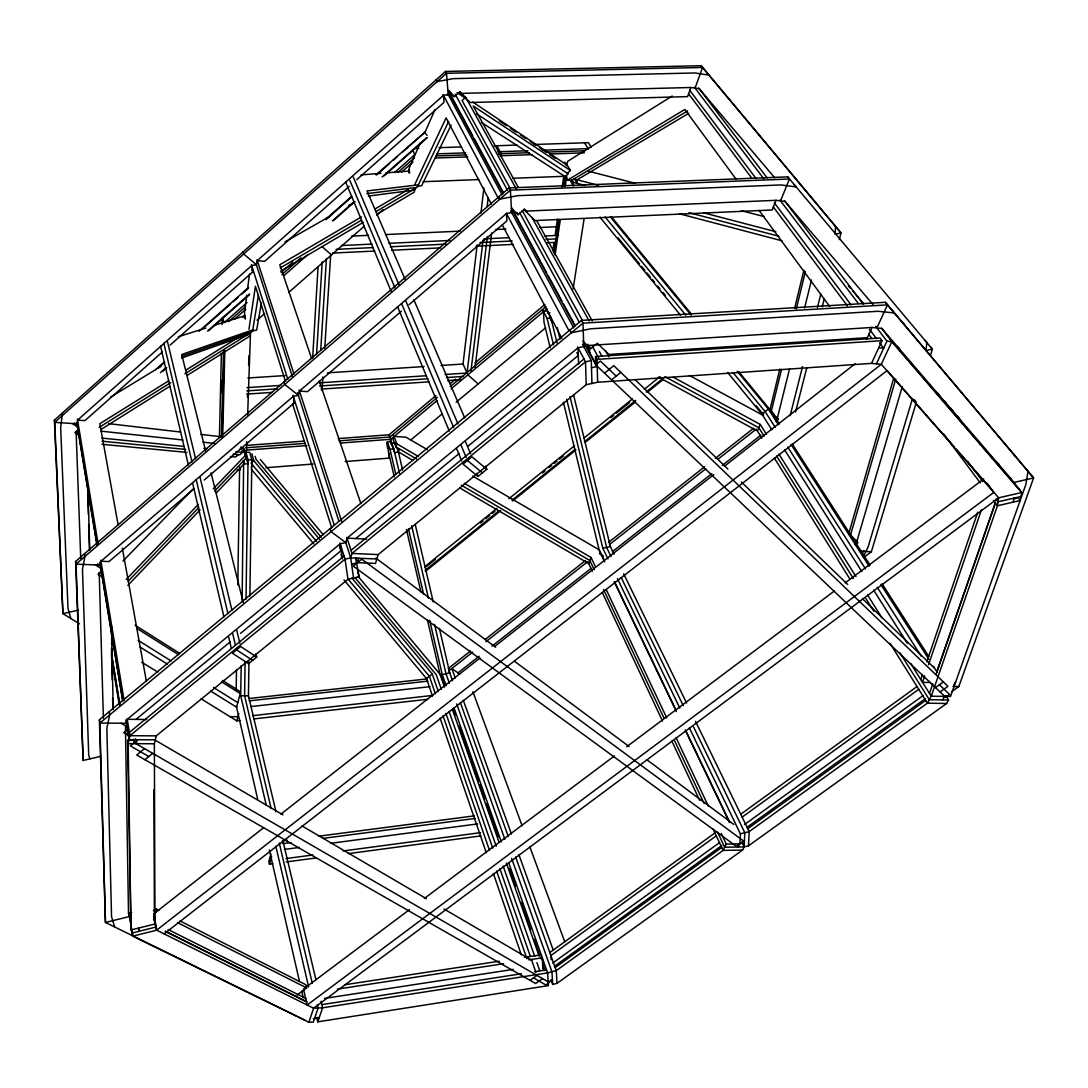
<?xml version="1.0" encoding="UTF-8"?>
<svg xmlns="http://www.w3.org/2000/svg" width="1088" height="1088" viewBox="0 0 1088 1088"><rect width="100%" height="100%" fill="white"/><g stroke="black" fill="none" stroke-linecap="round" stroke-linejoin="round"><path stroke-width="1.5" d="M245.086 661.844L244.596 695.79L271.13 808.479M246.01 599.284L248.05 459.748L245.942 452.118L249.71 452.35L251.831 459.979L249.886 596.074M275.998 811.716L248.458 695.844L248.948 661.926M236.178 690.05L236.49 669.691M237.796 584.854L239.605 467.051M266.261 805.215L240.72 695.735L241.169 665.72M242.148 600.494L243.644 460.782M219.409 437.607L221.394 353.219M222.061 324.523L222.224 317.778M221.381 436.56L223.462 351.288M222.034 437.199L224.169 350.173M222.714 436.179L224.835 350.744M247.534 397.406L247.642 394.046M248.635 365.5L248.975 355.422M249.669 335.267L249.778 331.908M243.984 452.214L246.446 450.106L246.731 441.701M247.656 414.814L250.512 332.452M689.384 727.94L740.398 833.843L739.962 843.662L744.342 842.547M551.004 979.676L552.704 984.477L557.002 983.348L742.546 850.068L744.138 846.913L744.804 832.728L693.559 726.92M717.536 832.062L724.662 847.239L744.138 846.913L748.503 845.798L749.21 831.599L695.504 721.33M312.65 358.061L318.077 266.669M316.567 354.566L322.198 261.95M320.742 350.05L326.441 258.427M322.048 390.51L322.905 376.951M324.754 348.119L330.698 254.837M389.422 453.424L388.987 458.143L345.168 461.543M390.442 442.422L390.742 439.28L389.055 434.792L435.962 395.556M478.176 383.914L467.867 374.857L463.039 364.018L477.156 244.95M480.923 213.085L483.902 187.938M483.072 240.108L467.065 373.034L445.06 374.49M487.125 206.448L488.145 198.03M470.954 371.103L487.356 236.558M475.062 367.499L491.654 233.022M246.758 295.27L244.446 313.181L245.439 318.947M247.561 289.027L249.465 274.258M552.799 250.893L554.023 242.515M555.261 234.151L557.478 219.082M562.156 187.286L563.883 175.562M553.928 252.946L558.878 219.436M563.829 185.939L565.311 175.889M555.07 255L560.293 219.803M565.27 186.266L566.753 176.202L512.666 178.282M248.948 329.324L255.422 286.28L285.382 381.154M573.104 288.946L584.106 218.851M1013.282 502.112L1013.921 498.141M258.441 295.161L252.606 330.915L256.632 330.099L261.46 302.627M445.509 71.454L446.515 73.29L448.202 94.493L443.455 95.363L257.285 260.617L256.346 264.67L251.695 265.581L77.588 420.118L76.922 423.83L54.74 422.362L54.4 420.118L445.509 71.454L701.175 65.715L839.528 231.118L840.97 232.968L839.31 239.537M509.143 187.925L510.367 190.169L511.673 212.514L506.464 213.534L299.472 391.041L298.384 395.298L293.284 396.358L100.994 561.245L100.232 565.094L76.024 564.142L75.616 561.449L509.143 187.925L787.753 176.868L932.334 349.153L930.39 355.626M581.536 320.402L583.032 323.15L583.753 346.569L578.041 347.766L347.058 538.138L345.766 542.572L340.177 543.81L127.228 719.318L126.344 723.289L99.878 723.044L99.389 719.794L581.536 320.402L885.442 302.287L1033.6 477.931L958.827 686.542L951.524 691.791M155.298 739.826L129.05 739.677L129.934 735.692L127.16 718.964M137.197 739.718L136.286 743.675L135.442 738.657M721.222 833.435L726.24 844.057L723.098 850.408L556.267 970.618L547.604 972.903L322.606 1007.814L313.616 1008.236L156.672 930.172L154.945 923.998L154.374 743.77L156.237 735.869L347.97 579.265L359.149 576.762L355.654 558.076M245.235 455.056L245.942 452.118M775.934 421.165L778.26 419.342L769.869 410.054L779.838 369.063M794.634 308.258L803.869 270.273M771.134 412.026L781.538 369.376M796.294 308.91L805.392 271.606M777.308 418.377L789.548 368.859M804.603 307.931L811.498 280.024M790.16 415.725L802.55 366.547M817.387 307.632L820.801 294.1M795.546 411.971L806.806 367.635M822.229 306.87L824.31 298.656M222.51 680.422L239.686 691.274L240.217 693.559L236.586 707.214L210.678 691.07M201.062 698.809L236.803 720.854L238.748 713.578M893.602 378.488L848.885 533.147L857.711 542.79L855.168 544.707M850.381 535.473L895.737 379.086M902.265 386.702L856.732 541.81L855.236 539.485M353.559 578.014L350.703 557.886L352.009 553.438L585.521 361.787L591.287 360.577L591.926 383.479M740.398 833.843L749.21 831.599L927.411 703.188L931.246 696.198L997.438 505.77L998.662 497.828L881.321 364.276L871.542 363.378L597.625 382.269L586.201 384.69L378.202 554.581L375.51 563.421L357.49 562.659L358.809 558.239M271.034 854.094L268.831 861.492L269.443 864.185L272.802 863.736M269.443 864.185L271.646 856.786M416.609 459L395.855 446.842L396.78 443.795L393.271 434.52M912.397 398.806L868.061 547.128L863.219 556.988M402.601 470.043L398.385 451.914L399.31 448.868M863.79 557.423L871.379 551.725L916.246 402.628M566.277 165.798L567.773 161.242L672.207 96.016M128.887 912.954L132.818 936.142L308.856 1022.285L313.616 1008.236L998.662 497.828L1021.659 492.524L1021.006 496.509L998.05 501.813L996.023 499.106M920.788 679.578L922.42 674.75M926.813 661.871L977.731 512.23M924.691 675.934L922.515 682.326L930.485 682.489M928.513 664.768L981.39 509.918M508.654 862.607L547.604 972.903L548.393 985.619L317.791 1021.836L322.606 1007.814L321.042 1001.205M937.19 670.67L995.506 502.234M929.492 693.41L932.81 683.808M936.129 674.22L995.411 503.064M774.71 177.766L699.271 88.74L690.88 87.502L687.589 96.628L469.703 102.53L459.449 91.99L454.145 96.696L447.862 90.277M695.082 88.114L702.549 67.47L701.175 65.715M592.321 571.214L588.744 563.584L591.097 557.518L464.277 483.303M873.134 304.694L785.087 201.443L776.043 200.314L772.14 209.984L534.942 220.565L524.022 209.658L518.106 214.73L511.414 208.08M780.572 200.886L789.412 179.003L787.753 176.868M761.858 438.097L757.438 431.011L760.254 424.442L673.404 377.278M420.403 142.705L409.142 168.232L409.605 172.951M402.206 152.306L425.082 132.083L435.01 109.589M866.538 339.51L872.018 327.461L881.783 328.44L1011.391 479.196M876.901 327.95L887.454 304.871L885.442 302.287M871.542 363.378L882.001 340.68L879.988 338.014L595.517 356.538L595.734 364.711M876.438 363.827L886.924 341.156L875.69 326.359M414.732 184.62L446.08 117.871L491.314 203.986M448.691 121.394L417.602 186.442L421.682 185.654L451.126 125.093M862.403 553.275L863.763 550.514M738.14 847.008L739.718 843.839L726.24 844.057M942.63 699.91L944.561 696.429M953.863 684.95L955.509 681.986M748.503 845.798L946.628 703.487L948.559 700.006L945.839 695.735M128.153 581.264L198.927 507.43M214.622 491.055L246.051 458.266L245.507 455.26L213.275 488.811M127.867 585.398L200.083 509.891M216.335 492.905L244.188 463.774L247.982 464.005L243.413 447.63L240.217 448.31M126.222 579.442L198.288 504.41M122.944 561.095L192.875 489.165M162.479 351.886L84.932 420.621L77.588 420.118M170.109 345.127L252.742 271.891L251.695 265.581M349.275 186.334L264.615 261.365L257.285 260.617M356.85 179.615L444.026 102.354L443.455 95.363M78.39 429.515L74.922 432.589L80.213 436.302M155.666 369.634L164.574 361.746M198.954 331.35L248.622 287.436M326.305 218.756L351.764 196.248M375.958 174.855L425.082 132.083M158.141 368.07L163.227 363.582M205.17 326.495L230.602 304.028M233.145 301.77L238.218 297.282M242.039 293.91L248.39 288.293M325.938 219.735L351.356 197.268M376.788 174.787L389.49 163.554M393.312 160.181L397.12 156.808M160.426 372.681L165.512 368.179M207.563 331.065L249.601 293.95M332.425 220.837L354.076 201.715M382.106 176.977L426.7 137.605M162.887 371.13L166.709 367.758M208.678 330.711L249.37 294.78M333.322 220.687L354.933 201.606M384.186 175.78L427.434 137.605M247.03 302.559L224.155 322.728L222.646 317.41M281.139 272.476L292.794 262.208M394.495 172.543L414.827 154.605L412.651 150.09M228.589 321.599L245.086 307.074M281.874 274.652L300.914 257.883M398.154 172.19L414.555 157.746M234.314 319.355L245.752 309.278M283.886 275.699L308.04 254.442M401.622 172.013L413.005 162.003M242.651 317.506L244.61 315.778L245.126 318.539M257.054 320.198L264.629 313.562M288.592 292.55L364.235 226.209M376.829 215.166L383.126 209.644M253.463 330.154L248.54 334.478L181.492 358.088M418.513 185.64L413.29 190.21L368.288 196.085M193.95 488.852L109.018 561.571L100.994 561.245M204.231 480.039L294.304 402.914L293.284 396.358M401.404 311.222L307.469 391.653L299.472 391.041M409.129 304.613L506.913 220.891L506.464 213.534M101.782 570.942L97.961 574.206L102.354 577.034M238.394 454.621L235.579 457.028L230.547 456.552M567.297 173.25L570.452 170.544L566.331 163.744M241.06 446.774L242.583 452.35L239.782 454.757L233.022 454.09M251.872 453.764L253.817 460.741L251.015 463.134L316.608 541.525M251.124 467.078L252.987 465.487M450.296 383.574L455.505 379.222M474.994 362.916L544.911 304.45M437.376 397.338L389.898 437.022L339.048 440.83M450.214 386.621L546.013 306.544M437.022 400.615L390.742 439.28L340.408 443.047M451.153 388.81L547.128 308.652M410.965 439.851L441.986 414.038M456.198 402.206L545.591 327.828M135.986 719.399L230.085 641.974M240.53 633.379L341.156 550.582L340.204 547.55M355.79 538.546L459.19 453.465M468.357 445.93L578.299 355.463L576.817 352.689M128.234 729.001L123.746 732.686L128.506 735.447M129.39 732.387L344.066 556.063M351.016 550.351L584.011 358.958M133.702 739.337L134.259 742.682L130.329 745.892L148.838 756.541M939.42 684.746L949.647 694.511L945.73 697.326L595.748 364.82L600.372 361.026L616.175 376.108M144.527 748.612L136.707 754.99L535.622 983.525L542.477 978.574M256.727 657.043L248.594 663.694L232.465 653.249L240.652 646.53L256.727 657.043L255.911 653.752M486.798 469.268L471.906 456.797L463.026 464.086L477.972 476.476L486.798 469.268L485.466 466.167M604.547 373.17L613.782 365.65L947.934 686.297L940.086 691.954M144.935 759.71L152.742 753.358M611.578 379.848L620.772 372.368M424.633 566.807L496.971 508.354M508.803 498.794L574.573 445.658M583.78 438.219L632.454 398.902M644.286 389.327L660.062 376.584M426.319 566.698L435.554 559.232M480.406 523.002L483.045 520.866M485.683 518.731L489.654 515.535M492.293 513.4L494.931 511.278M542.422 472.913L545.061 470.778M549.018 467.582L551.657 465.446M554.295 463.311L556.947 461.19M559.586 459.054L563.543 455.858M611.034 417.493L613.673 415.358M616.311 413.222L629.517 402.574M425.122 570.398L498.821 510.898M511.986 500.276L575.171 449.276M584.378 441.837L635.718 400.398M646.245 391.898L663.354 378.094M425.476 571.363L500.738 510.626M512.611 501.024L576.001 449.874M585.235 442.422L635.419 401.934M647.292 392.346L663.136 379.549M432.453 695.912L426.482 678.531L432.235 673.989L351.954 578.041M771.854 429.801L761.926 414.161L768.373 409.088L737.283 371.28M448.188 668.562L470.574 650.95M485.058 639.554L585.494 560.524M608.41 542.49L704.67 466.752M715.265 458.415L753.685 428.182M472.709 652.093L448.963 670.766L452.554 680.789M485.901 641.716L587.806 561.585M609.43 544.585L705.826 468.778M717.767 459.381L756.255 429.121M774.67 419.193L776.982 417.37L778.26 419.342M153.354 910.683L155.897 908.698L158.916 910.234M457.722 673.05L479.155 656.227M491.939 646.204L591.165 568.33M612.272 551.766L711.77 473.688M722.16 465.528L760.838 435.173M153.993 913.702L263.541 827.778M280.908 814.15L479.985 658.009M494.686 646.49L713.796 474.626M724.472 466.235L855.413 363.542M131.811 929.438L132.818 936.142L156.672 930.172L881.321 364.276L891.834 341.632L881.593 328.182M164.138 933.885L886.951 370.695M409.401 909.69L303.484 989.101L307.156 1005.026L993.874 492.374L986.816 483.004M424.334 898.484L614.434 755.929M626.661 746.776L834.414 590.988M845.281 582.842L983.783 478.978M297.133 995.003L306.612 987.904L305.878 984.762L180.132 920.992M549.807 952.571L714.925 832.959M740.751 814.246L917.021 686.542M716.271 835.842L550.882 955.563L551.14 959.806M742.152 817.115L918.734 689.302M552.758 963.057L719.576 842.574M744.478 824.582L923.209 695.49M530.074 980.342L536.955 975.378M935.49 687.589L943.364 681.904M554.39 966.321L721.874 845.471M747.007 827.342L925.48 698.564M555.193 967.586L721.725 847.484M747.796 828.689L925.67 700.4M101.306 429.27L169.823 386.294M187.054 375.496L249.587 336.274L250.39 332.86L184.865 373.81M99.158 427.38L170.734 382.636M168.803 380.746L99.851 423.694L118.116 524.838M185.926 370.083L240.135 336.328M110.622 397.066L156.536 369.09M157.978 368.22L160.861 366.466M565.366 176.025L567.732 179.982L684.828 109.466L736.114 179.207M687.589 110.922L571.486 180.445L567.732 179.982M688.84 113.247L577.157 179.778L573.39 179.302M280.718 271.116L363.351 222.265M376.475 214.499L414.215 192.195L415.249 188.496L375.822 211.698M280.255 267.947L361.461 220.157M361.488 216.893L279.779 264.765L311.63 358.55M374.626 209.195L408.19 189.543M284.934 241.93L329.705 216.403M348.786 205.523L354.661 202.178M181.587 356.306L251.491 331.881M252.878 329.841L181.723 354.498L205.768 451.506M178.446 336.695L205.877 328.018M213.942 325.462L244.61 315.778M548.148 981.702L552.473 980.574M135.796 740.384L127.609 740.33L130.995 929.982L154.945 923.998L153.857 917.347M131.906 933.069L155.815 927.085L153.911 915.457M99.389 719.794L105.454 922.474L129.418 916.518L128.506 913.417L131.675 912.642M429.665 620.296L442.258 674.601L449.711 672.846L439.362 628.293M75.616 561.449L83.137 760.458L100.572 756.364M1013.39 498.916L1018.3 497.787L1020.354 500.466L997.438 505.77L993.385 500.358M1013.934 482.446L1033.6 477.931L887.454 304.871L583.032 323.15L99.878 723.044L105.454 922.474L297.255 1016.355M566.712 399.31L602.834 548.284L610.395 546.557L614.094 554.146M376.856 559.001L350.703 557.886L345.046 559.15L129.934 735.692L156.237 735.869M351.587 564.155L357.218 562.89M78.499 610.164L62.914 613.618L54.4 420.118M393.734 448.61L390.959 441.198L387.287 441.973L390.034 449.412L393.734 448.61L399.5 473.416M398.385 451.914L394.686 452.703L391.231 443.442L394.903 442.653L398.385 451.914L412.964 460.455M591.478 367.703L597.23 366.493L584.392 342.706M547.332 313.181L549.821 312.678M542.558 309.754L547.114 318.471L550.868 317.696L557.002 342.938M447.236 94.942L450.364 94.37L472.682 135.714M313.344 1018.803L318.376 1018.014M321.844 1004.618L521.37 973.76M534.793 971.679L546.53 969.87M344.937 984.722L499.27 961.207M524.43 957.372L541.212 954.815L541.525 959.589M337.321 989.128L503.635 963.71M528.822 959.861L542.273 957.807L542.994 968.946M324.482 998.43L513.237 969.381M286.226 861.941L316.445 857.902M348.337 853.631L480.937 835.897M284.362 849.415L299.336 847.443M330.956 843.268L477.659 823.915M286.035 858.568L312.868 854.991M343.033 850.966L480.556 832.646M282.268 840.956L287.259 840.303M318.893 836.169L474.286 815.864M282.894 843.635L291.23 842.547M322.918 838.399L475.17 818.434M366.792 193.637L416.418 187.476M417.914 184.919L367.023 190.93L405.171 279.562M252.797 715.659L432.725 695.422M236.803 720.854L240.176 720.474M253.694 718.937L427.611 699.285M248.758 698.537L427.122 678.912M249.247 700.849L427.883 681.129M251.002 706.561L430.005 686.664M360.971 174.91L380.895 173.318M385.886 172.91L409.129 171.047M237.062 469.948L240.448 469.69M265.812 467.718L313.154 464.032M245.806 447.794L305.143 443.36M246.446 450.106L306.843 445.577M246.867 445.373L304.422 441.089M338.273 438.559L389.055 434.792M247.017 387.627L280.867 385.383M319.804 382.799L426.442 375.727M246.908 390.864L277.331 388.838M319.6 386.009L427.802 378.787M446.393 377.55L463.298 376.421M246.799 394.101L272.122 392.387M321.096 389.096L429.148 381.834M447.726 380.596L461.23 379.685M867.381 337.661L608.926 354.443L597.353 343.278L590.73 348.731L583.617 341.931M247.874 377.998L285.151 375.578M327.502 372.83L424.075 366.547M441.021 365.459L463.039 364.018M595.517 356.538L597.054 359.366L882.001 340.68M872.018 327.461L589.465 345.386L589.696 353.532M314.799 1017.742L319.274 1017.525M308.856 1022.285L313.33 1022.054L318.118 1008.032L317.342 1004.714M332.493 253.069L374.762 251.042M391.666 250.226L440.708 247.874M476.204 246.174L513.4 244.392M547.223 242.774L555.669 242.366M341.428 245.548L371.946 244.106M388.892 243.318L449.915 240.448M483.806 238.857L509.238 237.674M544.83 236.001L558.389 235.362M336.11 249.342L373.361 247.574M390.279 246.772L446.148 244.134M479.998 242.515L512.162 240.992M546.026 239.387L556.186 238.911M351.614 236.11L368.574 235.334M385.533 234.559L460.17 231.146M495.788 229.527L505.961 229.065M539.893 227.514L556.852 226.739M525.49 211.126L776.043 200.314M789.412 179.003L510.367 190.169L76.024 564.142L83.137 760.458M423.069 181.71L478.856 179.574M436.166 155.924L466.698 154.863M498.916 153.748L529.285 152.701M546.122 152.116L584.868 150.783M498.739 154.102L501.405 154.006L496.808 145.738M435.472 158.005L467.745 156.876M500.018 155.761L532.127 154.632M550.678 153.979L584.419 152.81M415.317 148.471L418.703 148.349M439.062 147.669L461.122 146.934M494.17 145.833L517.099 145.058M534.058 144.5L588.35 142.678L591.314 147.356M436.778 153.857L465.637 152.864M497.529 151.776L527.911 150.729M543.102 150.198L588.69 148.634M690.88 87.502L460.822 93.405L459.802 91.555L466.466 98.396M742.546 850.068L723.098 850.408L713.143 829.151M127.609 740.33L128.153 743.634L154.374 743.77M230.003 716.652L237.905 716.734M127.228 719.318L146.771 719.508M946.628 703.487L927.411 703.188L890.025 643.321M240.72 695.735L248.458 695.844M948.559 700.006L929.329 699.706L899.858 652.691M953.034 686.433L958.827 686.542M378.202 554.581L352.009 553.438L346.827 537.404M347.058 538.138L366.534 539.05M859.996 551.167L871.379 551.725M248.05 459.748L251.831 459.979M878.75 347.738L883.66 348.214L879.594 342.802M102.109 444.298L186.932 452.39M886.924 341.156L891.834 341.632L1021.659 492.524L1010.398 477.918M102.041 441.198L185.762 449.439M101.864 438.083L183.668 446.379M203.864 448.419L207.237 448.773M235.851 451.67L242.583 452.35M101.116 431.161L182.92 440.001M203.021 442.177L214.73 443.442M108.678 423.667L180.622 432.031M200.668 434.357L222.387 436.886M588.418 171.183L634.889 183.192M741.336 210.691L764.334 216.634M598.522 185.368L577.157 179.778L577.266 183.355L574.777 179.248M703.746 212.867L775.798 231.703M571.69 179.67L573.267 182.308L585.317 185.463M689.003 212.663L778.94 236.259M679.524 213.806L782.014 240.802M298.534 1016.981L304.953 1020.122M165.594 931.26L306.775 1001.708M165.172 931.369L306.843 1002.034M168.082 929.519L306.054 998.553M177.453 922.583L306.612 987.904M689.466 375.496L763.123 415.358M664.904 376.638L758.839 427.734L764.17 436.234M658.634 377.196L757.438 431.011M533.514 977.867L545.863 984.98L549.29 982.505L134.259 742.682M427.434 449.711L405.96 437.199L393.978 436.383L393.067 439.43L395.855 446.842M472.722 476.109L598.849 549.63L604.71 561.898M599.447 553.697L603.446 556.022M121.067 723.234L127.976 727.274M396.78 443.795L418.309 456.402M461.312 485.194L589.914 560.551L594.211 569.704M459.612 487.832L588.744 563.584M155.706 740.452L282.989 814.858M302.002 825.969L426.36 898.674M443.918 908.942L531.692 960.255M79.533 623.873L62.914 613.618L54.74 422.362L446.515 73.29L702.549 67.47L840.97 232.968L835.054 234.178L835.611 226.549L834.156 224.699M111.357 643.498L114.254 645.279M141.739 662.225L157.651 672.044M140.162 647.129L167.511 664.17M138.094 640.274L171.034 660.892M213.534 687.48L237.796 702.658M135.184 625.26L179.561 653.29M137.034 628.483L178.595 654.704M221.585 681.809L240.217 693.559M103.251 575.212L99.198 572.601L103.401 718.202M481.399 122.427L565.066 176.542L568.208 173.849L476.476 113.737M97.512 563.856L100.055 565.515M95.418 564.903L101.782 569.024M236.545 649.89L252.661 660.362M570.452 170.544L473.185 105.971L518.255 187.313M457.055 92.63L465.501 98.274M499.283 120.836L506.314 125.528M510.544 128.343L516.147 132.097M520.35 134.898L525.966 138.638M530.169 141.454L535.772 145.194M539.988 148.009L545.591 151.749M549.794 154.564L555.41 158.304M472.709 102L566.358 164.682L564.794 162.098M78.594 433.174L76.106 431.433L80.743 558.579M74.487 422.946L77.996 425.422M72.502 423.531L78.377 427.666M459.68 674.098L451.846 668.494L455.287 678.042M345.766 542.572L331.078 531.692L330.126 528.659M375.795 558.076L495.625 647.224M514.678 661.409L629.068 746.504M646.762 759.669L733.91 824.5M298.384 395.298L284.73 384.445L283.954 381.942M467.459 460.442L482.378 472.886M256.346 264.67L243.685 254.007L243.046 251.94M321.871 246.473L331.486 254.932M635.038 379.59L727.926 469.078M741.377 482.025L847.702 584.474M862.376 598.604L934.483 668.073M524.253 208.869L526.606 211.222M448.95 90.562L454.145 96.696M769.869 410.054L773.976 414.283M913.838 399.269L916.069 401.812M887.142 370.505L954.176 446.801M956.406 449.344L992.161 490.049M889.807 338.98L1019.592 489.845M848.341 285.804L850.544 288.374M852.761 290.945L863.79 303.81M897.505 346.446L899.722 349.017M937.38 392.822L939.597 395.393M944.017 400.547L946.234 403.131M950.667 408.286L952.884 410.856M957.318 416.01L959.521 418.594M997.179 462.4L999.396 464.97M260.331 459.49L323.326 534.806M358.047 576.3L441.211 675.73M321.368 537.431L256.047 459.354L255.204 456.348M355.069 577.714L436.261 674.778L441.306 689.207M253.817 460.741L319.559 539.322M347.929 578.952L429.366 676.26L435.363 693.641M251.26 469.159L313.779 543.864M344.012 579.972L426.482 678.531M424.347 132.07L427.067 135.374M611.361 216.743L690.907 313.507M739.051 372.055L771.134 411.087L779.402 423.953M610.409 216.947L691.193 315.207M605.105 216.974L685.889 315.248M732.999 372.531L765.15 411.631L775.118 427.244M617.984 237.714L639.486 263.867M641.634 266.478L644.871 270.409M647.02 273.02L650.243 276.937M652.392 279.562L654.541 282.173M657.764 286.09L659.913 288.701M663.136 292.631L665.298 295.242M756.16 405.742L763.654 414.841M599.869 217.11L680.571 315.234M727.668 372.518L761.926 414.161M930.607 346.95L932.334 349.153L925.929 350.526L926.84 342.598L925.113 340.408M1025.97 468.71L1028.024 471.335L1025.821 484.595L950.504 696.524L931.246 696.198L910.642 663.449M1013.54 453.805L1015.594 456.416M902.659 322.483L904.686 325.067M707.54 73.318L708.914 75.086L694.851 72.964L453.138 78.649L437.213 81.573L436.22 79.737M794.376 184.756L796.049 186.891L780.871 184.933L517.48 195.69L499.99 199.104L498.78 196.86M892.269 310.379L894.295 312.963L877.934 311.277L590.634 328.794L571.39 332.792L569.922 330.031M698.659 87.951L767.162 177.915M784.475 200.641L863.151 303.974M694.47 87.326L763.735 178.677M779.96 200.083L858.337 303.47M689.697 90.277L756.174 178.677M774.275 202.749L851.142 304.966M869.434 329.297L876.547 338.749M967.613 461.298L969.639 464.005M971.679 466.698L982.831 481.549M943.786 434.139L980.22 482.8M688.527 93.69L751.903 178.337M773.282 206.883L847.362 305.823M868.632 334.22L871.665 338.273M759.03 210.365L829.709 306.49M856.215 540.464L857.711 542.79M792.254 443.972L870.128 565.189M882.028 583.698L928.703 656.363M768.373 409.088L778.382 424.687M791.112 444.543L869.122 566.154M880.886 584.514L928.88 659.328M933.395 666.373L937.149 672.221M787.794 447.127L865.49 568.888M877.254 587.316L921.142 656.091M784.489 449.711L861.859 571.594M873.569 590.05L907.27 643.13M584.487 142.814L588.173 148.662M760.254 424.442L766.482 434.357M778.954 454.158L855.957 576.545M867.639 595.109L881.974 617.889M776.601 456.062L853.373 578.53M865.926 598.55L873.963 611.374M774.262 457.939L849.905 579.074M570.221 180.581L573.39 185.871L573.267 182.308M536.928 221.027L592.253 320.878M468.683 100.667L469.703 102.53M516.555 189.434L465.732 97.322L462.087 100.545L510.15 188.414M532.032 217.478L589.206 321.123M605.581 350.798L608.858 356.742M522.226 210.487L582.352 320.402M599.393 351.574L601.841 356.048M455.233 94.221L507.43 190.182M519.602 212.568L579.414 322.51M592.321 346.215L598.767 358.061M516.882 212.459L518.106 214.73M474.273 138.666L502.942 191.774M511.673 207.971L540.274 260.957M541.076 262.426L546.679 272.843M548.284 275.808L561.925 301.077M563.53 304.055L574.763 324.863M449.181 93.038L503.431 193.637M511.496 208.583L574.94 326.223M582.937 341.061L595.748 364.82M447.794 93.745L502.058 194.657M510.789 210.895L573.716 327.91M582.502 344.243L591.287 360.577M443.061 94.629L498.508 198.614M506.396 213.384L568.874 330.562M577.592 346.922L585.521 361.787L586.201 384.69M502.289 224.903L561.898 338.395M550.868 317.696L547.223 310.746L543.483 311.508L543.986 322.17L550.174 347.725M549.603 317.533L551.888 321.871M623.682 573.852L686.61 703.052M611.034 556.526L606.614 547.414L569.976 396.426M621.316 577.769L683.223 705.568M602.834 548.284L607.961 558.906M617.467 578.653L679.823 708.098M741.948 842.357L744.138 846.913M604.18 560.211L599.039 549.481L563.38 402.22M614.462 581.658L675.879 709.893M686.093 731.218L729.776 822.392M614.258 581.808L676.396 711.593M685.141 729.858L729.531 822.569M591.097 557.518L595.408 566.658M606.193 589.519L666.74 717.903M676.124 737.814L708.342 806.113M603.541 589.533L663.911 717.971M674.71 740.955L703.977 803.216M602.33 592.579L662.524 721.099M671.854 741.023L699.625 800.292M413.862 299.785L464.726 417.955M353.328 177.14L399.038 284.947M405.661 300.56L457.994 423.994M465.283 441.184L470.574 453.682M476.653 473.362L477.972 476.476M349.792 180.282L395.148 288.279M401.717 303.933L453.655 427.584M460.89 444.802L466.14 457.314M345.59 181.859L391.258 291.611M397.786 307.292L449.317 431.161M456.498 448.406L461.72 460.958M472.913 691.791L522.104 825.71M529.706 846.437L564.849 942.099M463.311 700.318L511.414 833.952M518.867 854.638L553.221 950.096M460.36 702.603L508.327 836.658M515.63 857.045L556.267 970.618L557.002 983.348M449.371 683.264L445.985 673.717L434.534 624.376M456.729 703.936L504.832 839.27M511.632 858.391L551.942 971.761L552.704 984.477M442.258 674.601L446.189 685.739M454.063 708.03L501.323 841.881M441.769 677.307L444.543 685.182M452.866 708.818L455.097 715.129M458.973 726.158L472.858 765.558M473.416 767.135L478.448 781.429M479.563 784.611L484.609 798.905M486.282 803.665L498.032 837.026M509.225 868.795L515.44 886.407M521.084 902.428L530.672 929.655M534.058 939.27L539.131 953.686M543.089 964.893L544.775 969.694M444.516 687.194L440.082 674.574L427.394 619.834M452.295 709.281L499.134 842.398M506.41 863.07L539.254 956.406M542.586 965.886L544.258 970.632M449.045 711.334L496.223 846.246M503.146 866.062L534.725 956.393M536.914 962.635L539.716 970.659M432.235 673.989L438.274 691.356M445.944 713.456L492.687 847.987M499.854 868.618L530.305 956.257M531.42 959.453L535.908 972.359M442.993 715.754L489.491 850.381M496.618 871.039L526.905 958.732M440.055 718.039L486.295 852.774M493.381 873.446L521.315 954.815M319.219 380.895L360.903 503.635M355.926 557.845L357.49 562.659M257.013 259.76L293.978 374.054M299.159 390.048L341.632 521.37M357.598 571.948L359.149 576.762M256.074 263.813L292.386 376.679M297.541 392.7L338.817 520.975M345.535 541.838L350.703 557.886M251.423 264.724L287.858 379.331M292.958 395.352L334.315 525.395M339.932 543.075L345.046 559.15L347.97 579.265M252.076 269.824L252.742 271.891M293.515 400.411L294.304 402.914M292.522 403.743L331.704 527.802M114.689 926.99L111.547 916.694L106.855 728.212L109.711 714.911L109.208 711.661M138.407 928.132L139.305 931.219L138.788 927.86M89.855 758.88L88.699 754.909L82.457 569.378L84.932 556.471L84.51 553.778M70.842 618.514L67.986 608.328L60.67 427.557L62.478 412.91M244.378 452.159L246.051 458.266M243.331 460.605L244.188 463.774M220.769 379.753L223.326 389.191M220.687 383.003L223.244 392.442M220.606 386.226L223.162 395.678M211.072 472.886L243.277 602.779M557.233 327.678L560.034 339.198M573.607 395.107L610.395 546.557M547.114 318.471L553.52 344.882M167.538 341.904L195.595 458.823M199.947 476.925L231.948 610.3M236.694 630.061L239.85 643.239M283.016 841.255L315.928 979.717M163.839 343.196L191.978 461.924M196.289 480.053L227.95 613.618M232.642 633.406L235.375 644.939M279.249 842.955L312.27 983.212M160.534 346.134L188.374 465.011M192.63 483.181L223.951 616.923M228.589 636.738L231.295 648.285M317.043 1018.64L317.791 1021.836M275.849 846.301L308.666 987.02M415.235 524.43L433.228 601.895M411.645 525.776L428.427 598.06M390.034 449.412L395.787 474.218M408.435 528.741L423.572 594.007M394.264 476.925L388.443 451.792L387.287 441.973M406.477 529.584L420.947 592.008M236.327 706.085L257.638 798.973M269.334 849.973L299.458 981.308M301.716 991.141L303.212 997.696M270.082 857.303L270.694 859.996M243.413 447.63L243.957 450.636M122.332 548.148L146.35 681.115M77.411 419.098L98.056 543.497M100.817 560.184L124.114 700.577M78.132 429.896L97.213 545.36M101.334 570.343L122.862 700.686M127.568 729.15L129.499 740.874M76.745 422.797L96.75 543.986M99.783 562.36L122.699 701.175M125.8 720.038L129.05 739.677M155.897 908.698L156.427 911.948M111.479 653.031L119.87 704.466M153.966 913.553L156.672 930.172M111.466 654.949L119.585 704.711M111.466 656.853L119.286 704.929M130.288 919.387L131.05 924.419M340.177 543.81L342.38 558.865M339.946 545.795L340.68 550.814M341.17 554.159L341.659 557.505M386.974 443.374L387.559 448.283M390.959 441.198L391.354 444.462M408.639 169.674L408.952 172.815M578.041 347.766L578.585 364.072M87.897 487.982L89.774 550.338M87.774 494.156L88.386 514.42M88.699 524.538L89.461 549.712M588.023 344.243L588.2 350.758M597.054 359.366L597.625 382.269M111.52 648.094L112.214 679.918M112.622 698.401L112.839 708.478M111.425 625.736L113.247 709.539M128.153 743.634L130.995 929.982M125.46 727.246L128.506 913.417M153.952 789.779L154.401 920.679M361.746 559.178L353.246 566.141L736.304 846.301L743.621 841.038L361.746 559.178"/></g></svg>
